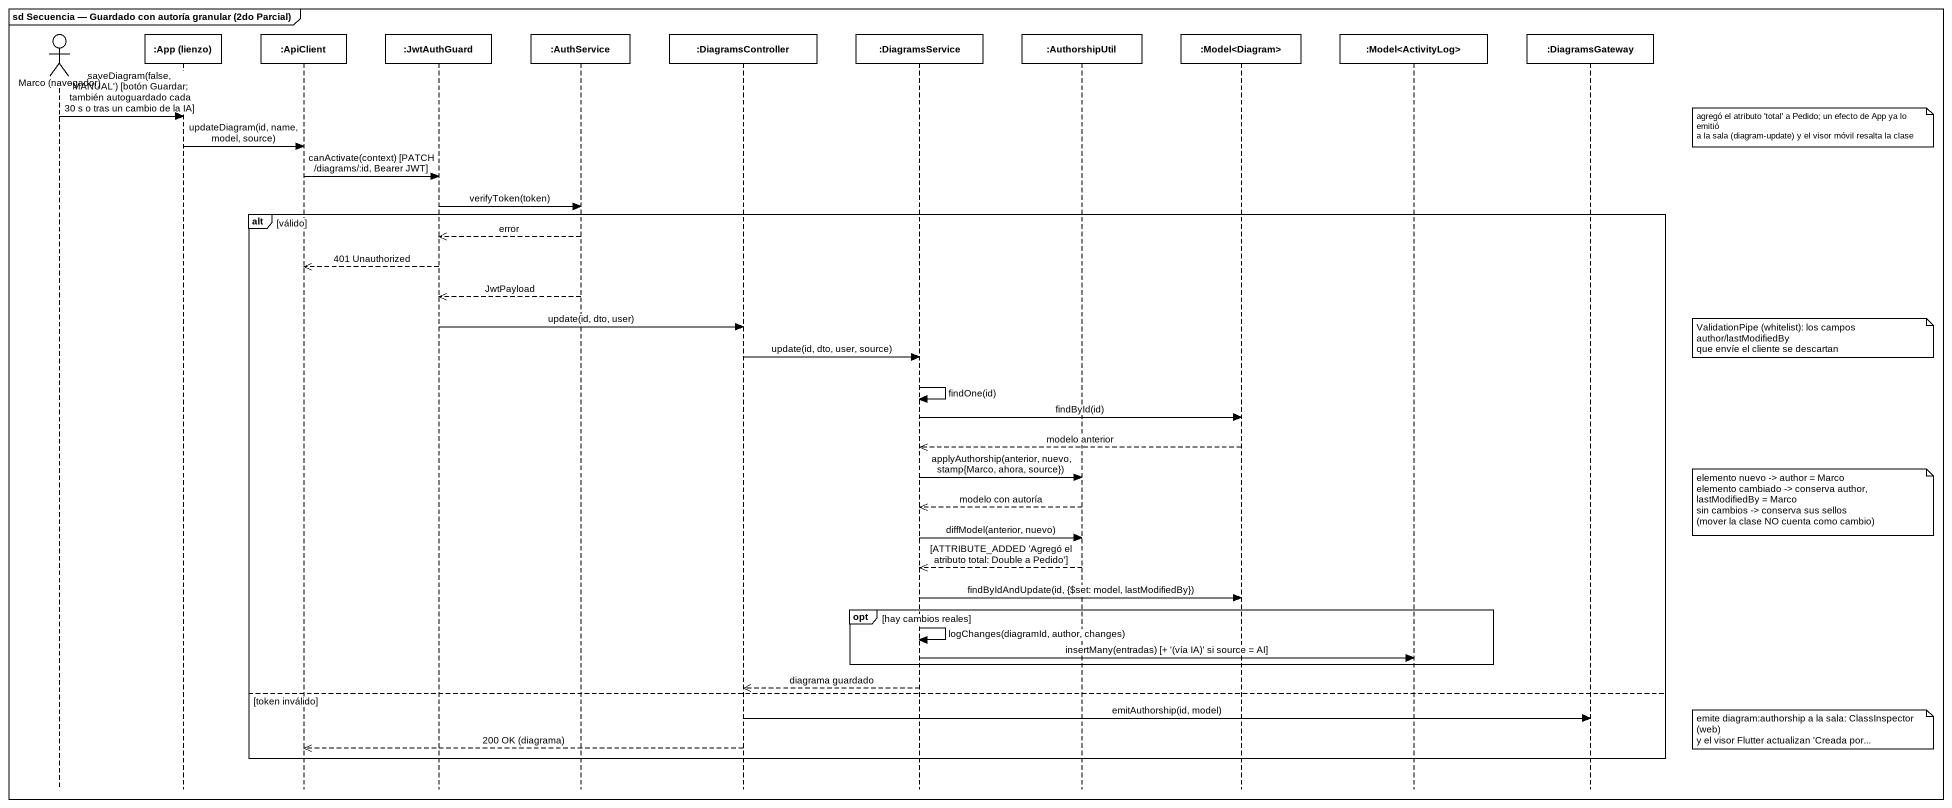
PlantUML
@startuml
mainframe sd Secuencia — Guardado con autoría granular (2do Parcial)
hide footbox
actor "Marco (navegador)" as Marco_navegador
participant ":App (lienzo)" as App_lienzo
participant ":ApiClient" as ApiClient
participant ":JwtAuthGuard" as JwtAuthGuard
participant ":AuthService" as AuthService
participant ":DiagramsController" as DiagramsController
participant ":DiagramsService" as DiagramsService
participant ":AuthorshipUtil" as AuthorshipUtil
participant ":Model<Diagram>" as Model_Diagram
participant ":Model<ActivityLog>" as Model_ActivityLog
participant ":DiagramsGateway" as DiagramsGateway

Marco_navegador -> App_lienzo : saveDiagram(false, 'MANUAL') [botón Guardar; también autoguardado cada 30 s o tras un cambio de la IA]
note right of DiagramsGateway
  agregó el atributo 'total' a Pedido; un efecto de App ya lo emitió
  a la sala (diagram-update) y el visor móvil resalta la clase
end note
App_lienzo -> ApiClient : updateDiagram(id, name, model, source)
ApiClient -> JwtAuthGuard : canActivate(context) [PATCH /diagrams/:id, Bearer JWT]
JwtAuthGuard -> AuthService : verifyToken(token)
alt válido
  AuthService -->> JwtAuthGuard : error
  JwtAuthGuard -->> ApiClient : 401 Unauthorized
  AuthService -->> JwtAuthGuard : JwtPayload
  JwtAuthGuard -> DiagramsController : update(id, dto, user)
  note right of DiagramsGateway
    ValidationPipe (whitelist): los campos author/lastModifiedBy
    que envíe el cliente se descartan
  end note
  DiagramsController -> DiagramsService : update(id, dto, user, source)
  DiagramsService -> DiagramsService : findOne(id)
  DiagramsService -> Model_Diagram : findById(id)
  Model_Diagram -->> DiagramsService : modelo anterior
  DiagramsService -> AuthorshipUtil : applyAuthorship(anterior, nuevo, stamp{Marco, ahora, source})
  note right of DiagramsGateway
    elemento nuevo -> author = Marco
    elemento cambiado -> conserva author, lastModifiedBy = Marco
    sin cambios -> conserva sus sellos
    (mover la clase NO cuenta como cambio)
  end note
  AuthorshipUtil -->> DiagramsService : modelo con autoría
  DiagramsService -> AuthorshipUtil : diffModel(anterior, nuevo)
  AuthorshipUtil -->> DiagramsService : [ATTRIBUTE_ADDED 'Agregó el atributo total: Double a Pedido']
  DiagramsService -> Model_Diagram : findByIdAndUpdate(id, {~$set: model, lastModifiedBy})
  opt hay cambios reales
    DiagramsService -> DiagramsService : logChanges(diagramId, author, changes)
    DiagramsService -> Model_ActivityLog : insertMany(entradas) [+ '(vía IA)' si source = AI]
  end
  DiagramsService -->> DiagramsController : diagrama guardado
else token inválido
  DiagramsController -> DiagramsGateway : emitAuthorship(id, model)
  note right of DiagramsGateway
    emite diagram:authorship a la sala: ClassInspector (web)
    y el visor Flutter actualizan 'Creada por...
  end note
  DiagramsController -->> ApiClient : 200 OK (diagrama)
end
@enduml
